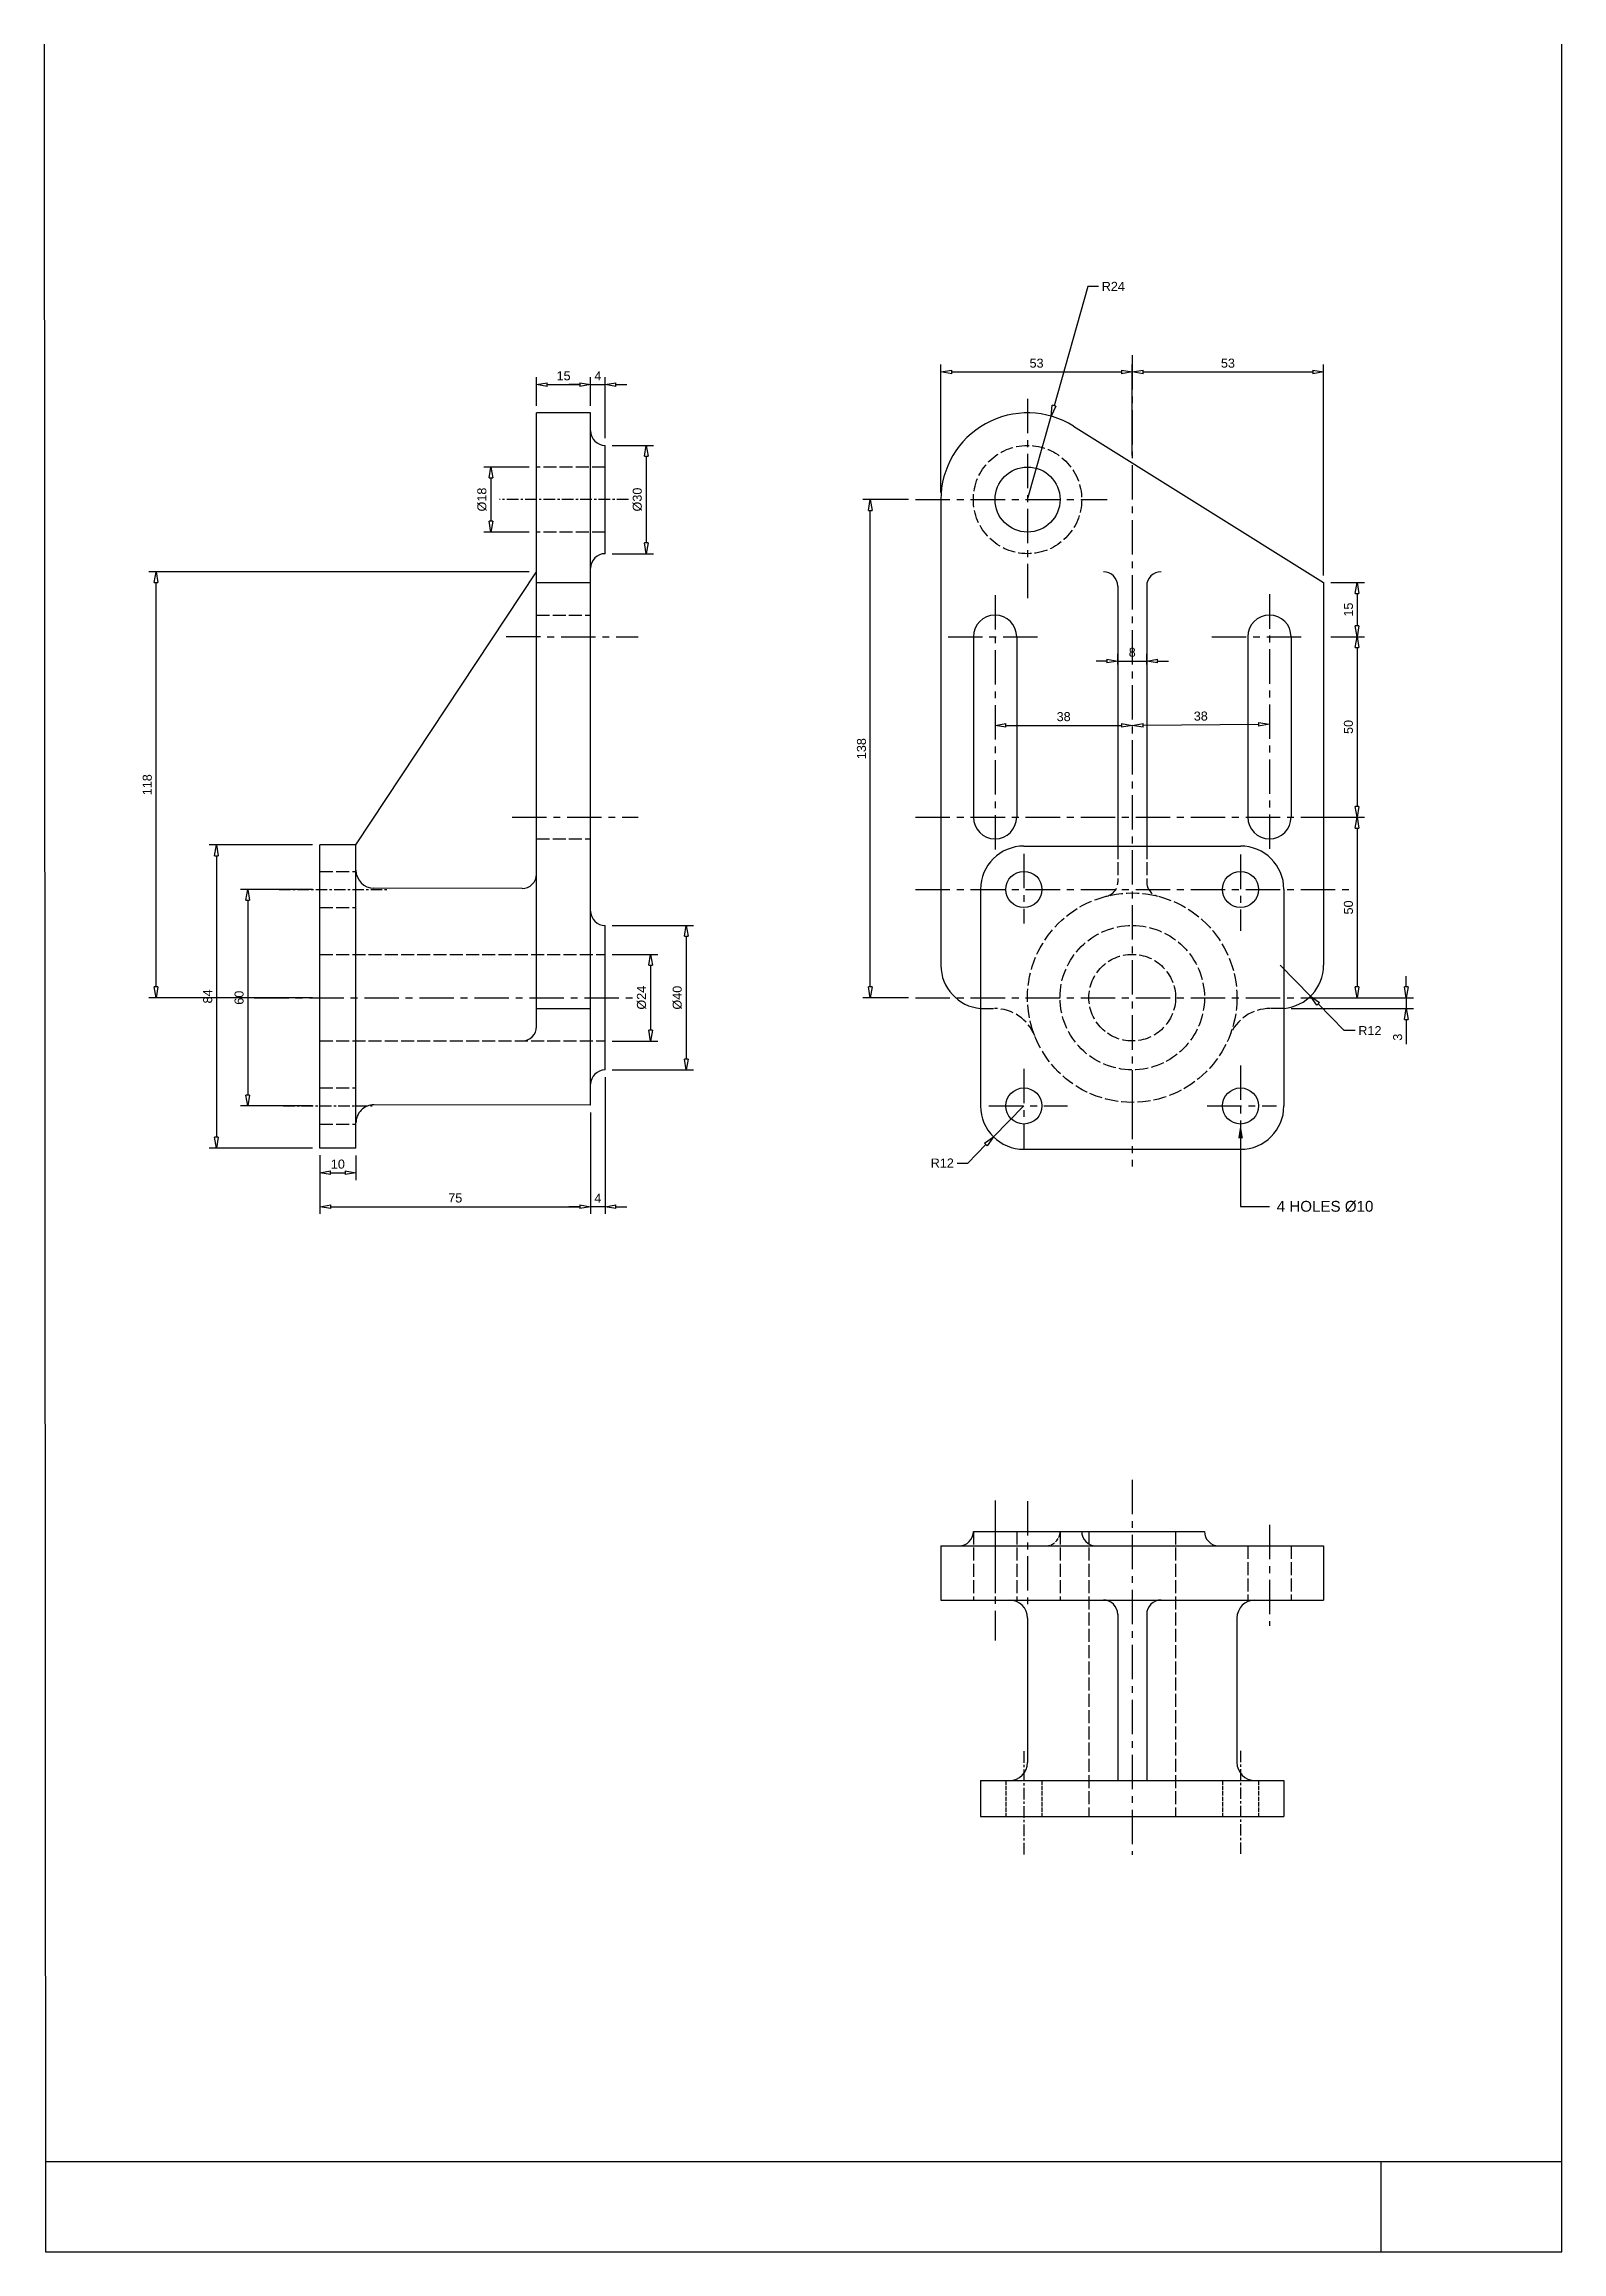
# Model space of a CAD drawing. Header units: millimetres. Extents: x 0 to 420, y 0 to 612.
import ezdxf
from ezdxf import colors
from ezdxf.entities.mleader import LeaderData, LeaderLine
from ezdxf.math import Vec2, Vec3

# ---------------------------------------------------------------- set-up
doc = ezdxf.new("R2010")
doc.units = ezdxf.units.MM
doc.linetypes.add('ACAD_ISO02W100', pattern=[15, 12, -3])
doc.linetypes.add('CENTER', pattern=[50.8, 31.75, -6.35, 6.35, -6.35])
doc.layers.add('BORDER', color=2, linetype='Continuous', lineweight=30)
doc.layers.add('SL', color=7, linetype='Continuous', lineweight=30)
for name, color, linetype in [('CL', 2, 'CENTER'), ('DIMENSION', 4, 'Continuous'), ('HL', 1, 'ACAD_ISO02W100')]:
    doc.layers.add(name, color=color, linetype=linetype)
doc.styles.get("Standard").update_dxf_attribs({"font": 'arial.ttf'})
doc.dimstyles.new('asitha', dxfattribs={"dimtxt": 2.5, "dimasz": 3, "dimexe": 2, "dimexo": 2, "dimgap": 1.125, "dimtad": 1, "dimdsep": 46, "dimtxsty": 'Standard', "dimblk": 'CLOSEDBLANK', "dimcen": 2.5, "dimadec": 0, "dimazin": 0, "dimtfac": 1, "dimtmove": 0, "dimatfit": 3, "dimldrblk": 'CLOSEDBLANK', "dimfxl": 1, "dimlwd": -1, "dimarcsym": 0})
doc.dimstyles.new('asitha-RADIUS', dxfattribs={"dimtxt": 2.5, "dimasz": 3, "dimexe": 2, "dimexo": 2, "dimgap": 1.125, "dimtad": 0, "dimtih": 1, "dimtoh": 1, "dimdsep": 46, "dimtxsty": 'Standard', "dimblk": 'CLOSEDBLANK', "dimcen": 2.5, "dimadec": 0, "dimazin": 0, "dimtfac": 1, "dimtmove": 0, "dimatfit": 3, "dimldrblk": 'CLOSEDBLANK', "dimfxl": 1, "dimlwd": -1, "dimarcsym": 0})

# ---------------------------------------------------------------- blocks, each defined once
blk = doc.blocks.new('_ClosedBlank')
at = {"color": 0, "linetype": 'ByBlock', "lineweight": -2}
for p, q in [((-1, 0.17), (0, 0)), ((-1, 0.17), (-1, -0.17)), ((0, 0), (-1, -0.17))]:
    blk.add_line(p, q, dxfattribs=at)
blk = doc.blocks.new('*D3')
at = {"layer": 'Defpoints', "color": 0, "transparency": 16777216}
for p in [(155.02, 500.44), (155.02, 470.44), (166.44, 470.44)]:
    blk.add_point(p, dxfattribs=at)
at = {"layer": 'DIMENSION', "color": 0, "lineweight": -2, "transparency": 16777216}
for p, q in [((157.02, 500.44), (168.44, 500.44)), ((157.02, 470.44), (168.44, 470.44))]:
    blk.add_line(p, q, dxfattribs=at)
at = {"layer": 'DIMENSION', "color": 0, "transparency": 16777216}
blk.add_line((166.44, 497.44), (166.44, 473.44), dxfattribs=at)
at = {"layer": 'DIMENSION', "color": 0, "transparency": 16777216, "xscale": 3, "yscale": 3, "zscale": 3}
for p, rotation in [((166.44, 500.44), 90), ((166.44, 470.44), 270)]:
    blk.add_blockref('_ClosedBlank', p, dxfattribs=dict(at, rotation=rotation))
at = {"layer": 'DIMENSION', "color": 0, "transparency": 16777216, "insert": (163.97, 485.44), "char_height": 2.5, "attachment_point": 5, "rotation": 90}
blk.add_mtext('%%C30', dxfattribs=at)
blk = doc.blocks.new('*D4')
at = {"layer": 'Defpoints', "color": 0, "transparency": 16777216}
for p in [(155.02, 517.31), (151.02, 509.44), (155.02, 500.44)]:
    blk.add_point(p, dxfattribs=at)
at = {"layer": 'DIMENSION', "color": 0, "transparency": 16777216}
for p, q in [((148.02, 517.31), (145.02, 517.31)), ((151.02, 517.31), (155.02, 517.31)), ((158.02, 517.31), (161.02, 517.31))]:
    blk.add_line(p, q, dxfattribs=at)
at = {"layer": 'DIMENSION', "color": 0, "lineweight": -2, "transparency": 16777216}
for p, q in [((151.02, 511.44), (151.02, 519.31)), ((155.02, 502.44), (155.02, 519.31))]:
    blk.add_line(p, q, dxfattribs=at)
at = {"layer": 'DIMENSION', "color": 0, "transparency": 16777216, "xscale": 3, "yscale": 3, "zscale": 3}
blk.add_blockref('_ClosedBlank', (151.02, 517.31), dxfattribs=at)
at = {"layer": 'DIMENSION', "color": 0, "transparency": 16777216, "xscale": 3, "yscale": 3, "zscale": 3, "rotation": 180}
blk.add_blockref('_ClosedBlank', (155.02, 517.31), dxfattribs=at)
at = {"layer": 'DIMENSION', "color": 0, "transparency": 16777216, "insert": (153.02, 519.69), "char_height": 2.5, "attachment_point": 5}
blk.add_mtext('4', dxfattribs=at)
blk = doc.blocks.new('*D5')
at = {"layer": 'Defpoints', "color": 0, "transparency": 16777216}
for p in [(151.02, 517.31), (136.02, 509.44), (151.02, 509.44)]:
    blk.add_point(p, dxfattribs=at)
at = {"layer": 'DIMENSION', "color": 0, "lineweight": -2, "transparency": 16777216}
for p, q in [((136.02, 511.44), (136.02, 519.31)), ((151.02, 511.44), (151.02, 519.31))]:
    blk.add_line(p, q, dxfattribs=at)
at = {"layer": 'DIMENSION', "color": 0, "transparency": 16777216}
blk.add_line((139.02, 517.31), (148.02, 517.31), dxfattribs=at)
at = {"layer": 'DIMENSION', "color": 0, "transparency": 16777216, "xscale": 3, "yscale": 3, "zscale": 3, "rotation": 180}
blk.add_blockref('_ClosedBlank', (136.02, 517.31), dxfattribs=at)
at = {"layer": 'DIMENSION', "color": 0, "transparency": 16777216, "xscale": 3, "yscale": 3, "zscale": 3}
blk.add_blockref('_ClosedBlank', (151.02, 517.31), dxfattribs=at)
at = {"layer": 'DIMENSION', "color": 0, "transparency": 16777216, "insert": (143.52, 519.71), "char_height": 2.5, "attachment_point": 5}
blk.add_mtext('15', dxfattribs=at)
blk = doc.blocks.new('*D6')
at = {"layer": 'Defpoints', "color": 0, "transparency": 16777216}
for p in [(136.02, 494.44), (123.4, 476.44), (136.02, 476.44)]:
    blk.add_point(p, dxfattribs=at)
at = {"layer": 'DIMENSION', "color": 0, "lineweight": -2, "transparency": 16777216}
for p, q in [((134.02, 494.44), (121.4, 494.44)), ((134.02, 476.44), (121.4, 476.44))]:
    blk.add_line(p, q, dxfattribs=at)
at = {"layer": 'DIMENSION', "color": 0, "transparency": 16777216}
blk.add_line((123.4, 491.44), (123.4, 479.44), dxfattribs=at)
at = {"layer": 'DIMENSION', "color": 0, "transparency": 16777216, "xscale": 3, "yscale": 3, "zscale": 3}
for p, rotation in [((123.4, 494.44), 90), ((123.4, 476.44), 270)]:
    blk.add_blockref('_ClosedBlank', p, dxfattribs=dict(at, rotation=rotation))
at = {"layer": 'DIMENSION', "color": 0, "transparency": 16777216, "insert": (120.93, 485.44), "char_height": 2.5, "attachment_point": 5, "rotation": 90}
blk.add_mtext('%%c18', dxfattribs=at)
blk = doc.blocks.new('*D7')
at = {"layer": 'Defpoints', "color": 0, "transparency": 16777216}
for p in [(76.02, 377.44), (56.06, 317.44), (76.02, 317.44)]:
    blk.add_point(p, dxfattribs=at)
at = {"layer": 'DIMENSION', "color": 0, "lineweight": -2, "transparency": 16777216}
for p, q in [((74.02, 377.44), (54.06, 377.44)), ((74.02, 317.44), (54.06, 317.44))]:
    blk.add_line(p, q, dxfattribs=at)
at = {"layer": 'DIMENSION', "color": 0, "transparency": 16777216}
blk.add_line((56.06, 374.44), (56.06, 320.44), dxfattribs=at)
at = {"layer": 'DIMENSION', "color": 0, "transparency": 16777216, "xscale": 3, "yscale": 3, "zscale": 3}
for p, rotation in [((56.06, 377.44), 90), ((56.06, 317.44), 270)]:
    blk.add_blockref('_ClosedBlank', p, dxfattribs=dict(at, rotation=rotation))
at = {"layer": 'DIMENSION', "color": 0, "transparency": 16777216, "insert": (53.66, 347.44), "char_height": 2.5, "attachment_point": 5, "rotation": 90}
blk.add_mtext('60', dxfattribs=at)
blk = doc.blocks.new('*D8')
at = {"layer": 'Defpoints', "color": 0, "transparency": 16777216}
for p in [(76.02, 389.78), (47.37, 305.78), (76.02, 305.78)]:
    blk.add_point(p, dxfattribs=at)
at = {"layer": 'DIMENSION', "color": 0, "lineweight": -2, "transparency": 16777216}
for p, q in [((74.02, 389.78), (45.37, 389.78)), ((74.02, 305.78), (45.37, 305.78))]:
    blk.add_line(p, q, dxfattribs=at)
at = {"layer": 'DIMENSION', "color": 0, "transparency": 16777216}
blk.add_line((47.37, 386.78), (47.37, 308.78), dxfattribs=at)
at = {"layer": 'DIMENSION', "color": 0, "transparency": 16777216, "xscale": 3, "yscale": 3, "zscale": 3}
for p, rotation in [((47.37, 389.78), 90), ((47.37, 305.78), 270)]:
    blk.add_blockref('_ClosedBlank', p, dxfattribs=dict(at, rotation=rotation))
at = {"layer": 'DIMENSION', "color": 0, "transparency": 16777216, "insert": (44.97, 347.78), "char_height": 2.5, "attachment_point": 5, "rotation": 90}
blk.add_mtext('84', dxfattribs=at)
blk = doc.blocks.new('*D9')
at = {"layer": 'Defpoints', "color": 0, "transparency": 16777216}
for p in [(30.64, 465.44), (136.02, 465.44), (76.02, 347.44)]:
    blk.add_point(p, dxfattribs=at)
at = {"layer": 'DIMENSION', "color": 0, "lineweight": -2, "transparency": 16777216}
for p, q in [((134.02, 465.44), (28.64, 465.44)), ((74.02, 347.44), (28.64, 347.44))]:
    blk.add_line(p, q, dxfattribs=at)
at = {"layer": 'DIMENSION', "color": 0, "transparency": 16777216}
blk.add_line((30.64, 350.44), (30.64, 462.44), dxfattribs=at)
at = {"layer": 'DIMENSION', "color": 0, "transparency": 16777216, "xscale": 3, "yscale": 3, "zscale": 3}
for p, rotation in [((30.64, 465.44), 90), ((30.64, 347.44), 270)]:
    blk.add_blockref('_ClosedBlank', p, dxfattribs=dict(at, rotation=rotation))
at = {"layer": 'DIMENSION', "color": 0, "transparency": 16777216, "insert": (28.23, 406.44), "char_height": 2.5, "attachment_point": 5, "rotation": 90}
blk.add_mtext('118', dxfattribs=at)
blk = doc.blocks.new('*D10')
at = {"layer": 'Defpoints', "color": 0, "transparency": 16777216}
for p in [(76.02, 305.78), (86.02, 305.76), (86.01, 298.92)]:
    blk.add_point(p, dxfattribs=at)
at = {"layer": 'DIMENSION', "color": 0, "lineweight": -2, "transparency": 16777216}
for p, q in [((76.01, 303.78), (76, 296.94)), ((86.01, 303.76), (86, 296.92))]:
    blk.add_line(p, q, dxfattribs=at)
at = {"layer": 'DIMENSION', "color": 0, "transparency": 16777216}
blk.add_line((79.01, 298.93), (83.01, 298.93), dxfattribs=at)
at = {"layer": 'DIMENSION', "color": 0, "transparency": 16777216, "xscale": 3, "yscale": 3, "zscale": 3}
for p, rotation in [((76.01, 298.94), 179.9027338861342), ((86.01, 298.92), 359.9027338861342)]:
    blk.add_blockref('_ClosedBlank', p, dxfattribs=dict(at, rotation=rotation))
at = {"layer": 'DIMENSION', "color": 0, "transparency": 16777216, "insert": (81.01, 301.33), "char_height": 2.5, "attachment_point": 5, "rotation": 359.90273}
blk.add_mtext('10', dxfattribs=at)
blk = doc.blocks.new('*D11')
at = {"layer": 'Defpoints', "color": 0, "transparency": 16777216}
for p in [(151.02, 317.65), (76.02, 305.78), (151.02, 289.54)]:
    blk.add_point(p, dxfattribs=at)
at = {"layer": 'DIMENSION', "color": 0, "lineweight": -2, "transparency": 16777216}
for p, q in [((151.02, 315.65), (151.02, 287.54)), ((76.02, 303.78), (76.02, 287.54))]:
    blk.add_line(p, q, dxfattribs=at)
at = {"layer": 'DIMENSION', "color": 0, "transparency": 16777216}
blk.add_line((79.02, 289.54), (148.02, 289.54), dxfattribs=at)
at = {"layer": 'DIMENSION', "color": 0, "transparency": 16777216, "xscale": 3, "yscale": 3, "zscale": 3, "rotation": 180}
blk.add_blockref('_ClosedBlank', (76.02, 289.54), dxfattribs=at)
at = {"layer": 'DIMENSION', "color": 0, "transparency": 16777216, "xscale": 3, "yscale": 3, "zscale": 3}
blk.add_blockref('_ClosedBlank', (151.02, 289.54), dxfattribs=at)
at = {"layer": 'DIMENSION', "color": 0, "transparency": 16777216, "insert": (113.52, 291.94), "char_height": 2.5, "attachment_point": 5}
blk.add_mtext('75', dxfattribs=at)
blk = doc.blocks.new('*D12')
at = {"layer": 'Defpoints', "color": 0, "transparency": 16777216}
for p in [(155.02, 327.44), (151.02, 317.65), (151.02, 289.54)]:
    blk.add_point(p, dxfattribs=at)
at = {"layer": 'DIMENSION', "color": 0, "lineweight": -2, "transparency": 16777216}
for p, q in [((155.02, 325.44), (155.02, 287.54)), ((151.02, 315.65), (151.02, 287.54))]:
    blk.add_line(p, q, dxfattribs=at)
at = {"layer": 'DIMENSION', "color": 0, "transparency": 16777216}
for p, q in [((148.02, 289.54), (145.02, 289.54)), ((155.02, 289.54), (151.02, 289.54)), ((158.02, 289.54), (161.02, 289.54))]:
    blk.add_line(p, q, dxfattribs=at)
at = {"layer": 'DIMENSION', "color": 0, "transparency": 16777216, "xscale": 3, "yscale": 3, "zscale": 3}
blk.add_blockref('_ClosedBlank', (151.02, 289.54), dxfattribs=at)
at = {"layer": 'DIMENSION', "color": 0, "transparency": 16777216, "xscale": 3, "yscale": 3, "zscale": 3, "rotation": 180}
blk.add_blockref('_ClosedBlank', (155.02, 289.54), dxfattribs=at)
at = {"layer": 'DIMENSION', "color": 0, "transparency": 16777216, "insert": (153.02, 291.92), "char_height": 2.5, "attachment_point": 5}
blk.add_mtext('4', dxfattribs=at)
blk = doc.blocks.new('*D13')
at = {"layer": 'Defpoints', "color": 0, "transparency": 16777216}
for p in [(155.02, 359.44), (155.02, 335.44), (167.6, 335.44)]:
    blk.add_point(p, dxfattribs=at)
at = {"layer": 'DIMENSION', "color": 0, "lineweight": -2, "transparency": 16777216}
for p, q in [((157.02, 359.44), (169.6, 359.44)), ((157.02, 335.44), (169.6, 335.44))]:
    blk.add_line(p, q, dxfattribs=at)
at = {"layer": 'DIMENSION', "color": 0, "transparency": 16777216}
blk.add_line((167.6, 356.44), (167.6, 338.44), dxfattribs=at)
at = {"layer": 'DIMENSION', "color": 0, "transparency": 16777216, "xscale": 3, "yscale": 3, "zscale": 3}
for p, rotation in [((167.6, 359.44), 90), ((167.6, 335.44), 270)]:
    blk.add_blockref('_ClosedBlank', p, dxfattribs=dict(at, rotation=rotation))
at = {"layer": 'DIMENSION', "color": 0, "transparency": 16777216, "insert": (165.13, 347.44), "char_height": 2.5, "attachment_point": 5, "rotation": 90}
blk.add_mtext('%%C24', dxfattribs=at)
blk = doc.blocks.new('*D14')
at = {"layer": 'Defpoints', "color": 0, "transparency": 16777216}
for p in [(155.02, 367.44), (155.02, 327.44), (177.51, 327.44)]:
    blk.add_point(p, dxfattribs=at)
at = {"layer": 'DIMENSION', "color": 0, "lineweight": -2, "transparency": 16777216}
for p, q in [((157.02, 367.44), (179.51, 367.44)), ((157.02, 327.44), (179.51, 327.44))]:
    blk.add_line(p, q, dxfattribs=at)
at = {"layer": 'DIMENSION', "color": 0, "transparency": 16777216}
blk.add_line((177.51, 364.44), (177.51, 330.44), dxfattribs=at)
at = {"layer": 'DIMENSION', "color": 0, "transparency": 16777216, "xscale": 3, "yscale": 3, "zscale": 3}
for p, rotation in [((177.51, 367.44), 90), ((177.51, 327.44), 270)]:
    blk.add_blockref('_ClosedBlank', p, dxfattribs=dict(at, rotation=rotation))
at = {"layer": 'DIMENSION', "color": 0, "transparency": 16777216, "insert": (175.04, 347.44), "char_height": 2.5, "attachment_point": 5, "rotation": 90}
blk.add_mtext('%%C40', dxfattribs=at)
blk = doc.blocks.new('*D15')
at = {"layer": 'Defpoints', "color": 0, "transparency": 16777216}
for p in [(342.02, 356.44), (350.41, 347.86)]:
    blk.add_point(p, dxfattribs=at)
at = {"layer": 'DIMENSION', "color": 0, "transparency": 16777216}
for p, q in [((342.02, 356.44), (350.41, 347.86)), ((359.74, 338.32), (352.51, 345.72)), ((362.74, 338.32), (359.74, 338.32))]:
    blk.add_line(p, q, dxfattribs=at)
at = {"layer": 'DIMENSION', "color": 0, "transparency": 16777216, "xscale": 3, "yscale": 3, "zscale": 3, "rotation": 134.3567617647374}
blk.add_blockref('_ClosedBlank', (350.41, 347.86), dxfattribs=at)
at = {"layer": 'DIMENSION', "color": 0, "transparency": 16777216, "insert": (366.84, 338.32), "char_height": 2.5, "attachment_point": 5}
blk.add_mtext('R12', dxfattribs=at)
blk = doc.blocks.new('*D16')
at = {"layer": 'Defpoints', "color": 0, "transparency": 16777216}
for p in [(271.02, 317.44), (262.61, 308.88)]:
    blk.add_point(p, dxfattribs=at)
at = {"layer": 'DIMENSION', "color": 0, "transparency": 16777216}
for p, q in [((271.02, 317.44), (262.61, 308.88)), ((255.5, 301.64), (260.51, 306.74)), ((252.5, 301.64), (255.5, 301.64))]:
    blk.add_line(p, q, dxfattribs=at)
at = {"layer": 'DIMENSION', "color": 0, "transparency": 16777216, "xscale": 3, "yscale": 3, "zscale": 3, "rotation": 45.51715244342967}
blk.add_blockref('_ClosedBlank', (262.61, 308.88), dxfattribs=at)
at = {"layer": 'DIMENSION', "color": 0, "transparency": 16777216, "insert": (248.4, 301.64), "char_height": 2.5, "attachment_point": 5}
blk.add_mtext('R12', dxfattribs=at)
blk = doc.blocks.new('*D17')
at = {"layer": 'Defpoints', "color": 0, "transparency": 16777216}
for p in [(343.02, 344.44), (349.96, 347.44), (376.93, 344.44)]:
    blk.add_point(p, dxfattribs=at)
at = {"layer": 'DIMENSION', "color": 0, "transparency": 16777216}
for p, q in [((376.93, 350.44), (376.93, 353.44)), ((376.93, 347.44), (376.93, 344.44)), ((376.93, 341.44), (376.93, 334.56))]:
    blk.add_line(p, q, dxfattribs=at)
at = {"layer": 'DIMENSION', "color": 0, "lineweight": -2, "transparency": 16777216}
for p, q in [((345.02, 344.44), (378.93, 344.44)), ((351.96, 347.44), (378.93, 347.44))]:
    blk.add_line(p, q, dxfattribs=at)
at = {"layer": 'DIMENSION', "color": 0, "transparency": 16777216, "xscale": 3, "yscale": 3, "zscale": 3}
for p, rotation in [((376.93, 347.44), 270), ((376.93, 344.44), 90)]:
    blk.add_blockref('_ClosedBlank', p, dxfattribs=dict(at, rotation=rotation))
at = {"layer": 'DIMENSION', "color": 0, "transparency": 16777216, "insert": (374.53, 336.5), "char_height": 2.5, "attachment_point": 5, "rotation": 90}
blk.add_mtext('3', dxfattribs=at)
blk = doc.blocks.new('*D18')
at = {"layer": 'Defpoints', "color": 0, "transparency": 16777216}
for p in [(228.44, 485.44), (241.02, 485.44), (241.02, 347.44)]:
    blk.add_point(p, dxfattribs=at)
at = {"layer": 'DIMENSION', "color": 0, "lineweight": -2, "transparency": 16777216}
for p, q in [((239.02, 485.44), (226.44, 485.44)), ((239.02, 347.44), (226.44, 347.44))]:
    blk.add_line(p, q, dxfattribs=at)
at = {"layer": 'DIMENSION', "color": 0, "transparency": 16777216}
blk.add_line((228.44, 350.44), (228.44, 482.44), dxfattribs=at)
at = {"layer": 'DIMENSION', "color": 0, "transparency": 16777216, "xscale": 3, "yscale": 3, "zscale": 3}
for p, rotation in [((228.44, 485.44), 90), ((228.44, 347.44), 270)]:
    blk.add_blockref('_ClosedBlank', p, dxfattribs=dict(at, rotation=rotation))
at = {"layer": 'DIMENSION', "color": 0, "transparency": 16777216, "insert": (226.04, 416.44), "char_height": 2.5, "attachment_point": 5, "rotation": 90}
blk.add_mtext('138', dxfattribs=at)
blk = doc.blocks.new('*D19')
at = {"layer": 'Defpoints', "color": 0, "transparency": 16777216}
for p in [(263.02, 422.97), (301.02, 422.97), (301.02, 422.88)]:
    blk.add_point(p, dxfattribs=at)
at = {"layer": 'DIMENSION', "color": 0, "transparency": 16777216}
blk.add_line((266.02, 422.88), (298.02, 422.88), dxfattribs=at)
at = {"layer": 'DIMENSION', "color": 0, "lineweight": -2, "transparency": 16777216}
for p, q in [((263.02, 420.97), (263.02, 420.88)), ((301.02, 420.97), (301.02, 420.88))]:
    blk.add_line(p, q, dxfattribs=at)
at = {"layer": 'DIMENSION', "color": 0, "transparency": 16777216, "xscale": 3, "yscale": 3, "zscale": 3, "rotation": 180}
blk.add_blockref('_ClosedBlank', (263.02, 422.88), dxfattribs=at)
at = {"layer": 'DIMENSION', "color": 0, "transparency": 16777216, "xscale": 3, "yscale": 3, "zscale": 3}
blk.add_blockref('_ClosedBlank', (301.02, 422.88), dxfattribs=at)
at = {"layer": 'DIMENSION', "color": 0, "transparency": 16777216, "insert": (282.02, 425.28), "char_height": 2.5, "attachment_point": 5}
blk.add_mtext('38', dxfattribs=at)
blk = doc.blocks.new('*D20')
at = {"layer": 'Defpoints', "color": 0, "transparency": 16777216}
for p in [(301.02, 422.88), (339.02, 423.22), (339.02, 423.21)]:
    blk.add_point(p, dxfattribs=at)
at = {"layer": 'DIMENSION', "color": 0, "transparency": 16777216}
blk.add_line((304.02, 422.9), (336.02, 423.18), dxfattribs=at)
at = {"layer": 'DIMENSION', "color": 0, "lineweight": -2, "transparency": 16777216}
for p, q in [((301.04, 420.88), (301.04, 420.87)), ((339.04, 421.22), (339.04, 421.21))]:
    blk.add_line(p, q, dxfattribs=at)
at = {"layer": 'DIMENSION', "color": 0, "transparency": 16777216, "xscale": 3, "yscale": 3, "zscale": 3}
for p, rotation in [((301.02, 422.87), 180.5041040753196), ((339.02, 423.21), 0.5041040753195812)]:
    blk.add_blockref('_ClosedBlank', p, dxfattribs=dict(at, rotation=rotation))
at = {"layer": 'DIMENSION', "color": 0, "transparency": 16777216, "insert": (320, 425.44), "char_height": 2.5, "attachment_point": 5, "rotation": 0.5041}
blk.add_mtext('38', dxfattribs=at)
blk = doc.blocks.new('*D21')
at = {"layer": 'Defpoints', "color": 0, "transparency": 16777216}
for p in [(305.02, 440.71), (297.02, 437.78), (305.02, 437.78)]:
    blk.add_point(p, dxfattribs=at)
at = {"layer": 'DIMENSION', "color": 0, "transparency": 16777216}
for p, q in [((294.02, 440.71), (291.02, 440.71)), ((297.02, 440.71), (305.02, 440.71)), ((308.02, 440.71), (311.02, 440.71))]:
    blk.add_line(p, q, dxfattribs=at)
at = {"layer": 'DIMENSION', "color": 0, "lineweight": -2, "transparency": 16777216}
for p, q in [((297.02, 439.78), (297.02, 442.71)), ((305.02, 439.78), (305.02, 442.71))]:
    blk.add_line(p, q, dxfattribs=at)
at = {"layer": 'DIMENSION', "color": 0, "transparency": 16777216, "xscale": 3, "yscale": 3, "zscale": 3}
blk.add_blockref('_ClosedBlank', (297.02, 440.71), dxfattribs=at)
at = {"layer": 'DIMENSION', "color": 0, "transparency": 16777216, "xscale": 3, "yscale": 3, "zscale": 3, "rotation": 180}
blk.add_blockref('_ClosedBlank', (305.02, 440.71), dxfattribs=at)
at = {"layer": 'DIMENSION', "color": 0, "transparency": 16777216, "insert": (301.02, 443.11), "char_height": 2.5, "attachment_point": 5}
blk.add_mtext('8', dxfattribs=at)
blk = doc.blocks.new('*D22')
at = {"layer": 'Defpoints', "color": 0, "transparency": 16777216}
for p in [(354.02, 462.44), (354.02, 447.44), (363.31, 447.44)]:
    blk.add_point(p, dxfattribs=at)
at = {"layer": 'DIMENSION', "color": 0, "lineweight": -2, "transparency": 16777216}
for p, q in [((356.02, 462.44), (365.31, 462.44)), ((356.02, 447.44), (365.31, 447.44))]:
    blk.add_line(p, q, dxfattribs=at)
at = {"layer": 'DIMENSION', "color": 0, "transparency": 16777216}
blk.add_line((363.31, 459.44), (363.31, 450.44), dxfattribs=at)
at = {"layer": 'DIMENSION', "color": 0, "transparency": 16777216, "xscale": 3, "yscale": 3, "zscale": 3}
for p, rotation in [((363.31, 462.44), 90), ((363.31, 447.44), 270)]:
    blk.add_blockref('_ClosedBlank', p, dxfattribs=dict(at, rotation=rotation))
at = {"layer": 'DIMENSION', "color": 0, "transparency": 16777216, "insert": (360.91, 454.94), "char_height": 2.5, "attachment_point": 5, "rotation": 90}
blk.add_mtext('15', dxfattribs=at)
blk = doc.blocks.new('*D23')
at = {"layer": 'Defpoints', "color": 0, "transparency": 16777216}
for p in [(354.02, 447.44), (354.02, 397.44), (363.3, 397.44)]:
    blk.add_point(p, dxfattribs=at)
at = {"layer": 'DIMENSION', "color": 0, "lineweight": -2, "transparency": 16777216}
for p, q in [((356.02, 447.44), (365.3, 447.44)), ((356.02, 397.44), (365.3, 397.44))]:
    blk.add_line(p, q, dxfattribs=at)
at = {"layer": 'DIMENSION', "color": 0, "transparency": 16777216}
blk.add_line((363.3, 444.44), (363.3, 400.44), dxfattribs=at)
at = {"layer": 'DIMENSION', "color": 0, "transparency": 16777216, "xscale": 3, "yscale": 3, "zscale": 3}
for p, rotation in [((363.3, 447.44), 90), ((363.3, 397.44), 270)]:
    blk.add_blockref('_ClosedBlank', p, dxfattribs=dict(at, rotation=rotation))
at = {"layer": 'DIMENSION', "color": 0, "transparency": 16777216, "insert": (360.9, 422.44), "char_height": 2.5, "attachment_point": 5, "rotation": 90}
blk.add_mtext('50', dxfattribs=at)
blk = doc.blocks.new('*D24')
at = {"layer": 'Defpoints', "color": 0, "transparency": 16777216}
for p in [(354.02, 397.44), (349.96, 347.44), (363.3, 347.44)]:
    blk.add_point(p, dxfattribs=at)
at = {"layer": 'DIMENSION', "color": 0, "lineweight": -2, "transparency": 16777216}
for p, q in [((356.02, 397.44), (365.3, 397.44)), ((351.96, 347.44), (365.3, 347.44))]:
    blk.add_line(p, q, dxfattribs=at)
at = {"layer": 'DIMENSION', "color": 0, "transparency": 16777216}
blk.add_line((363.3, 394.44), (363.3, 350.44), dxfattribs=at)
at = {"layer": 'DIMENSION', "color": 0, "transparency": 16777216, "xscale": 3, "yscale": 3, "zscale": 3}
for p, rotation in [((363.3, 397.44), 90), ((363.3, 347.44), 270)]:
    blk.add_blockref('_ClosedBlank', p, dxfattribs=dict(at, rotation=rotation))
at = {"layer": 'DIMENSION', "color": 0, "transparency": 16777216, "insert": (360.9, 372.44), "char_height": 2.5, "attachment_point": 5, "rotation": 90}
blk.add_mtext('50', dxfattribs=at)
blk = doc.blocks.new('*D25')
at = {"layer": 'Defpoints', "color": 0, "transparency": 16777216}
for p in [(301.02, 520.81), (301.02, 495.61), (248.02, 485.44)]:
    blk.add_point(p, dxfattribs=at)
at = {"layer": 'DIMENSION', "color": 0, "lineweight": -2, "transparency": 16777216}
for p, q in [((248.02, 487.44), (248.02, 522.81)), ((301.02, 497.61), (301.02, 522.81))]:
    blk.add_line(p, q, dxfattribs=at)
at = {"layer": 'DIMENSION', "color": 0, "transparency": 16777216}
blk.add_line((251.02, 520.81), (298.02, 520.81), dxfattribs=at)
at = {"layer": 'DIMENSION', "color": 0, "transparency": 16777216, "xscale": 3, "yscale": 3, "zscale": 3, "rotation": 180}
blk.add_blockref('_ClosedBlank', (248.02, 520.81), dxfattribs=at)
at = {"layer": 'DIMENSION', "color": 0, "transparency": 16777216, "xscale": 3, "yscale": 3, "zscale": 3}
blk.add_blockref('_ClosedBlank', (301.02, 520.81), dxfattribs=at)
at = {"layer": 'DIMENSION', "color": 0, "transparency": 16777216, "insert": (274.52, 523.21), "char_height": 2.5, "attachment_point": 5}
blk.add_mtext('53', dxfattribs=at)
blk = doc.blocks.new('*D26')
at = {"layer": 'Defpoints', "color": 0, "transparency": 16777216}
for p in [(354.02, 520.81), (301.02, 495.61), (354.02, 462.44)]:
    blk.add_point(p, dxfattribs=at)
at = {"layer": 'DIMENSION', "color": 0, "lineweight": -2, "transparency": 16777216}
for p, q in [((301.02, 497.61), (301.02, 522.81)), ((354.02, 464.44), (354.02, 522.81))]:
    blk.add_line(p, q, dxfattribs=at)
at = {"layer": 'DIMENSION', "color": 0, "transparency": 16777216}
blk.add_line((304.02, 520.81), (351.02, 520.81), dxfattribs=at)
at = {"layer": 'DIMENSION', "color": 0, "transparency": 16777216, "xscale": 3, "yscale": 3, "zscale": 3, "rotation": 180}
blk.add_blockref('_ClosedBlank', (301.02, 520.81), dxfattribs=at)
at = {"layer": 'DIMENSION', "color": 0, "transparency": 16777216, "xscale": 3, "yscale": 3, "zscale": 3}
blk.add_blockref('_ClosedBlank', (354.02, 520.81), dxfattribs=at)
at = {"layer": 'DIMENSION', "color": 0, "transparency": 16777216, "insert": (327.52, 523.21), "char_height": 2.5, "attachment_point": 5}
blk.add_mtext('53', dxfattribs=at)
blk = doc.blocks.new('*D27')
at = {"layer": 'Defpoints', "color": 0, "transparency": 16777216}
for p in [(278.53, 508.54), (272.02, 485.44)]:
    blk.add_point(p, dxfattribs=at)
at = {"layer": 'DIMENSION', "color": 0, "transparency": 16777216}
for p, q in [((288.68, 544.5), (279.35, 511.43)), ((291.68, 544.5), (288.68, 544.5)), ((272.02, 485.44), (278.53, 508.54))]:
    blk.add_line(p, q, dxfattribs=at)
at = {"layer": 'DIMENSION', "color": 0, "transparency": 16777216, "xscale": 3, "yscale": 3, "zscale": 3, "rotation": 254.2477045936187}
blk.add_blockref('_ClosedBlank', (278.53, 508.54), dxfattribs=at)
at = {"layer": 'DIMENSION', "color": 0, "transparency": 16777216, "insert": (295.78, 544.5), "char_height": 2.5, "attachment_point": 5}
blk.add_mtext('R24', dxfattribs=at)

msp = doc.modelspace()

# ---------------------------------------------------------------- linework, layer by layer
at = {"layer": 'BORDER'}
for p, q in [((-0.335, 611.601), (0, 0)), ((420, 0), (420, 611.601)), ((0, 25), (420, 25)), ((370, 0), (370, 25)), ((0, 0), (420, 0))]:
    msp.add_line(p, q, dxfattribs=at)
at = {"layer": 'CL', "ltscale": 0.3}
for p, q in [((301.018, 525.445), (301.018, 317.737)), ((272.018, 513.331), (272.018, 456.772)), ((241.018, 485.445), (294.089, 485.445)), ((263.018, 458.959), (263.018, 386.98)), ((339.018, 459.188), (339.018, 387.245)), ((127.59, 447.461), (164.225, 447.445)), ((250, 447.445), (274.981, 447.445)), ((323.067, 447.445), (349.563, 447.445)), ((129.26, 397.445), (164.225, 397.445)), ((241.018, 397.445), (361.018, 397.445)), ((271.018, 387.315), (271.018, 368.004)), ((331.018, 387.072), (331.018, 365.983)), ((241.018, 377.445), (361.018, 377.445)), ((57.867, 347.445), (164.225, 347.445)), ((241.018, 347.445), (361.018, 347.445)), ((271.018, 327.727), (271.018, 305.445)), ((331.018, 328.67), (331.018, 305.445)), ((261.314, 317.445), (283.048, 317.445)), ((301.018, 317.737), (301.018, 300.647)), ((321.77, 317.445), (340.988, 317.445)), ((263.018, 208.104), (263.018, 169.336)), ((301.018, 213.883), (301.018, 110.029)), ((301.018, 213.883), (301.018, 110.029)), ((301.018, 213.883), (301.018, 110.029)), ((301.018, 213.883), (301.018, 110.029)), ((272.018, 207.941), (272.018, 179.459)), ((339.018, 201.394), (339.018, 173.437)), ((272.018, 175.582), (272.018, 172.056))]:
    msp.add_line(p, q, dxfattribs=at)
at = {"layer": 'CL', "ltscale": 0.1}
for p, q in [((161.49, 485.445), (125.761, 485.445)), ((64.713, 377.445), (95.213, 377.445)), ((65.894, 317.445), (90.537, 317.445)), ((271.018, 138.691), (271.018, 110.029)), ((331.018, 138.792), (331.018, 110.029))]:
    msp.add_line(p, q, dxfattribs=at)
at = {"layer": 'HL', "ltscale": 0.3}
for p, q in [((155.018, 494.445), (136.018, 494.445)), ((155.018, 476.445), (136.018, 476.445)), ((136.018, 453.445), (151.018, 453.445)), ((136.018, 391.445), (151.018, 391.445)), ((297.018, 389.445), (297.018, 379.46)), ((305.018, 389.445), (305.018, 379.46)), ((76.018, 382.445), (86.018, 382.445)), ((76.018, 372.445), (86.018, 372.445)), ((76.018, 359.445), (155.018, 359.445)), ((259.018, 344.445), (262.861, 344.445)), ((343.018, 344.445), (339.176, 344.445)), ((76.018, 335.445), (155.018, 335.445)), ((76.018, 322.445), (86.018, 322.445)), ((76.018, 312.445), (86.018, 312.445)), ((257.018, 199.582), (257.018, 180.582)), ((263.018, 199.582), (263.018, 180.582)), ((269.018, 199.582), (269.018, 180.582)), ((281.018, 199.582), (281.018, 180.582)), ((289.018, 199.582), (289.018, 120.582)), ((313.018, 199.582), (313.018, 120.582)), ((333.018, 195.582), (333.018, 180.582)), ((345.018, 195.582), (345.018, 180.582))]:
    msp.add_line(p, q, dxfattribs=at)
at = {"layer": 'HL', "ltscale": 0.1}
for p, q in [((266.018, 130.582), (266.018, 120.582)), ((276.018, 130.582), (276.018, 120.582)), ((326.018, 130.582), (326.018, 120.582)), ((336.018, 130.582), (336.018, 120.582))]:
    msp.add_line(p, q, dxfattribs=at)
at = {"layer": 'HL', "ltscale": 0.3}
for centre, radius in [((272.018, 485.445), 15), ((301.018, 347.445), 29), ((301.018, 347.445), 20), ((301.018, 347.445), 12)]:
    msp.add_circle(centre, radius, dxfattribs=at)
for centre, radius, start, end in [((293.018, 379.46), 4, 284.029665, 0), ((309.018, 379.46), 4, 180, 255.970335), ((262.861, 332.445), 12, 21.460128, 90), ((339.176, 332.445), 12, 90, 158.539872)]:
    msp.add_arc(centre, radius, start, end, dxfattribs=at)
at = {"layer": 'HL', "ltscale": 0.1}
msp.add_arc((277.018, 199.582), 4, 270, 0, dxfattribs=at)
at = {"layer": 'SL'}
for p, q in [((151.018, 509.445), (136.018, 509.445)), ((136.018, 339.445), (136.018, 509.445)), ((151.018, 317.648), (151.018, 509.445)), ((284.749, 505.79), (354.018, 462.445)), ((155.018, 470.445), (155.018, 500.445)), ((86.018, 389.759), (136.018, 465.445)), ((257.018, 447.445), (257.018, 397.445)), ((269.018, 447.445), (269.018, 397.445)), ((333.018, 447.445), (333.018, 397.445)), ((345.018, 447.445), (345.018, 397.445)), ((76.018, 305.776), (76.018, 389.776)), ((86.018, 389.759), (76.018, 389.776)), ((86.018, 305.759), (86.018, 389.759)), ((271.018, 389.445), (331.018, 389.445)), ((132.012, 377.681), (91.01, 377.75)), ((259.018, 377.445), (259.018, 317.445)), ((343.018, 377.445), (343.018, 317.445)), ((155.018, 327.445), (155.018, 367.445)), ((151.018, 317.648), (91.027, 317.75)), ((86.018, 305.759), (76.018, 305.776)), ((271.018, 305.445), (331.018, 305.445)), ((257.018, 199.582), (321.018, 199.582)), ((248.018, 195.582), (248.018, 180.582)), ((248.018, 195.582), (354.018, 195.582)), ((354.018, 195.582), (354.018, 180.582)), ((248.018, 180.582), (354.018, 180.582)), ((259.018, 130.582), (343.018, 130.582)), ((259.018, 120.582), (343.018, 120.582))]:
    msp.add_line(p, q, dxfattribs=at)
at = {"layer": 'SL', "ltscale": 0.3}
for p, q in [((248.018, 485.445), (248.018, 356.445)), ((136.018, 462.457), (151.018, 462.451)), ((297.018, 461.445), (297.018, 389.445)), ((305.018, 461.445), (305.018, 389.445)), ((354.018, 462.445), (354.018, 356.445)), ((136.018, 344.445), (151.018, 344.445)), ((272.018, 175.582), (272.018, 135.582)), ((297.018, 176.582), (297.018, 130.582)), ((305.018, 176.582), (305.018, 130.582)), ((330.018, 175.582), (330.018, 135.582)), ((259.018, 130.582), (259.018, 120.582)), ((343.018, 130.582), (343.018, 120.582))]:
    msp.add_line(p, q, dxfattribs=at)
at = {"layer": 'SL'}
for centre, radius in [((272.018, 485.445), 9), ((271.018, 377.445), 5), ((331.018, 377.445), 5), ((271.018, 317.445), 5), ((331.018, 317.445), 5)]:
    msp.add_circle(centre, radius, dxfattribs=at)
for centre, radius, start, end in [((272.018, 485.445), 24, 57.963734, 180), ((155.018, 504.445), 4, 180, 270), ((155.018, 466.445), 4, 90, 180), ((293.018, 461.445), 4, 0, 90), ((309.018, 461.445), 4, 90, 180), ((263.018, 447.445), 6, 0, 180), ((339.018, 447.445), 6, 0, 180), ((263.018, 397.445), 6, 180, 0), ((339.018, 397.445), 6, 180, 0), ((271.018, 377.445), 12, 90, 180), ((331.018, 377.445), 12, 0, 90), ((91.018, 382.75), 5, 180, 269.902734), ((132.018, 381.681), 4, 269.902734, 0), ((155.018, 371.445), 4, 180, 270), ((260.101, 356.479), 12.083, 180.16288, 264.858014), ((342.018, 356.445), 12, 274.780192, 0), ((342.018, 356.445), 12, 274.780192, 0), ((132.018, 339.445), 4, 270, 0), ((155.018, 323.445), 4, 90, 180), ((91.018, 312.75), 5, 89.902734, 180), ((271.018, 317.445), 12, 180, 270), ((331.018, 317.445), 12, 270, 0), ((253.018, 199.582), 4, 270, 0), ((291.018, 199.582), 4, 180, 270), ((325.018, 199.582), 4, 180, 270), ((267.018, 175.582), 5, 0, 90), ((293.018, 176.582), 4, 0, 90), ((309.018, 176.582), 4, 90, 180), ((335.018, 175.582), 5, 90, 180), ((267.018, 135.582), 5, 270, 0), ((335.018, 135.582), 5, 180, 270)]:
    msp.add_arc(centre, radius, start, end, dxfattribs=at)

# ---------------------------------------------------------------- dimensions: what is measured, and where the dimension line sits
at = {"layer": 'DIMENSION'}
for center, mpoint, picture, middle in [((272.018, 485.445), (278.534, 508.543), '*D27', (295.784, 544.503)), ((342.018, 356.445), (350.408, 347.865), '*D15', (366.835, 338.325)), ((271.018, 317.445), (262.61, 308.883), '*D16', (248.402, 301.645))]:
    dim = msp.add_radius_dim(center=center, mpoint=mpoint, dimstyle='asitha-RADIUS', dxfattribs=at)
    dim.commit()
    dim.dimension.update_dxf_attribs({"geometry": picture, "text_midpoint": middle, "dimtype": 164})
for base, p1, p2, picture, middle in [((151.018, 517.311), (136.018, 509.445), (151.018, 509.445), '*D5', (143.518, 519.713)), ((155.018, 517.311), (151.018, 509.445), (155.018, 500.445), '*D4', (153.018, 519.686)), ((301.018, 520.81), (248.018, 485.445), (301.018, 495.609), '*D25', (274.518, 523.213)), ((354.018, 520.81), (301.018, 495.609), (354.018, 462.445), '*D26', (327.518, 523.213)), ((305.018, 440.71), (297.018, 437.777), (305.018, 437.777), '*D21', (301.018, 443.111)), ((301.018, 422.882), (263.018, 422.97), (301.018, 422.97), '*D19', (282.018, 425.284)), ((151.018, 289.545), (155.018, 327.445), (151.018, 317.648), '*D12', (153.018, 291.92)), ((151.018, 289.545), (76.018, 305.776), (151.018, 317.648), '*D11', (113.518, 291.941))]:
    dim = msp.add_linear_dim(base=base, p1=p1, p2=p2, dimstyle='asitha', dxfattribs=at)
    dim.commit()
    dim.dimension.update_dxf_attribs({"geometry": picture, "text_midpoint": middle})
for base, p1, p2, text, picture, middle in [((166.438, 470.445), (155.018, 500.445), (155.018, 470.445), '%%C<>', '*D3', (163.967, 485.445)), ((123.404, 476.445), (136.018, 494.445), (136.018, 476.445), '%%c<>', '*D6', (120.932, 485.445)), ((177.512, 327.445), (155.018, 367.445), (155.018, 327.445), '%%C<>', '*D14', (175.041, 347.445)), ((167.597, 335.445), (155.018, 359.445), (155.018, 335.445), '%%C<>', '*D13', (165.126, 347.445))]:
    dim = msp.add_linear_dim(base=base, p1=p1, p2=p2, angle=90, text=text, dimstyle='asitha', dxfattribs=at)
    dim.commit()
    dim.dimension.update_dxf_attribs({"geometry": picture, "text_midpoint": middle})
for base, p1, p2, picture, middle in [((228.439, 485.445), (241.018, 347.445), (241.018, 485.445), '*D18', (226.037, 416.445)), ((30.636, 465.445), (76.018, 347.445), (136.018, 465.445), '*D9', (28.235, 406.445)), ((363.311, 447.445), (354.018, 462.445), (354.018, 447.445), '*D22', (360.909, 454.945)), ((363.301, 397.445), (354.018, 447.445), (354.018, 397.445), '*D23', (360.9, 422.445)), ((363.301, 347.445), (354.018, 397.445), (349.956, 347.445), '*D24', (360.9, 372.445)), ((47.374, 305.776), (76.018, 389.776), (76.018, 305.776), '*D8', (44.972, 347.776)), ((56.063, 317.445), (76.018, 377.445), (76.018, 317.445), '*D7', (53.662, 347.445)), ((376.931, 344.445), (349.956, 347.445), (343.018, 344.445), '*D17', (374.529, 336.501))]:
    dim = msp.add_linear_dim(base=base, p1=p1, p2=p2, angle=90, dimstyle='asitha', dxfattribs=at)
    dim.commit()
    dim.dimension.update_dxf_attribs({"geometry": picture, "text_midpoint": middle})
for p1, p2, distance, picture, middle in [((301.018, 422.882), (339.018, 423.216), -0.008, '*D20', (319.997, 425.444)), ((76.018, 305.776), (86.018, 305.759), -6.838, '*D10', (81.011, 301.331))]:
    dim = msp.add_aligned_dim(p1=p1, p2=p2, distance=distance, dimstyle='asitha', dxfattribs=at)
    dim.commit()
    dim.dimension.update_dxf_attribs({"geometry": picture, "text_midpoint": middle})

# ---------------------------------------------------------------- leaders
ml = msp.add_multileader_mtext('Standard', dxfattribs=at)
ml.set_content('4 HOLES %%C10', color=256)
ml.set_leader_properties()
ml.build(insert=Vec2(0, 0))
ctx = ml.context
ctx.base_point, ctx.char_height, ctx.plane_origin = Vec3(339.031, 289.589), 3, Vec3(331.018, 312.445)
notes = []
notes.append((ctx, [(0, (1, 1, 0), (331.031, 289.589), (1, 0), 8, [(0, [(331.018, 312.445)], 0, [])])]))
ctx.mtext.insert, ctx.mtext.flow_direction = Vec3(341.031, 291.149), 5
for ctx, leaders in notes:
    for number, flags, end, landing, length, lines in leaders:
        leader = LeaderData()
        leader.index, (leader.has_last_leader_line, leader.has_dogleg_vector, leader.attachment_direction) = number, flags
        leader.last_leader_point, leader.dogleg_vector, leader.dogleg_length = Vec3(end), Vec3(landing), length
        for number, points, colour, breaks in lines:
            line = LeaderLine()
            line.index, line.vertices, line.color, line.breaks = number, Vec3.list(points), colors.encode_raw_color(colour), breaks
            leader.lines.append(line)
        ctx.leaders.append(leader)

doc.saveas('drawing.dxf')
